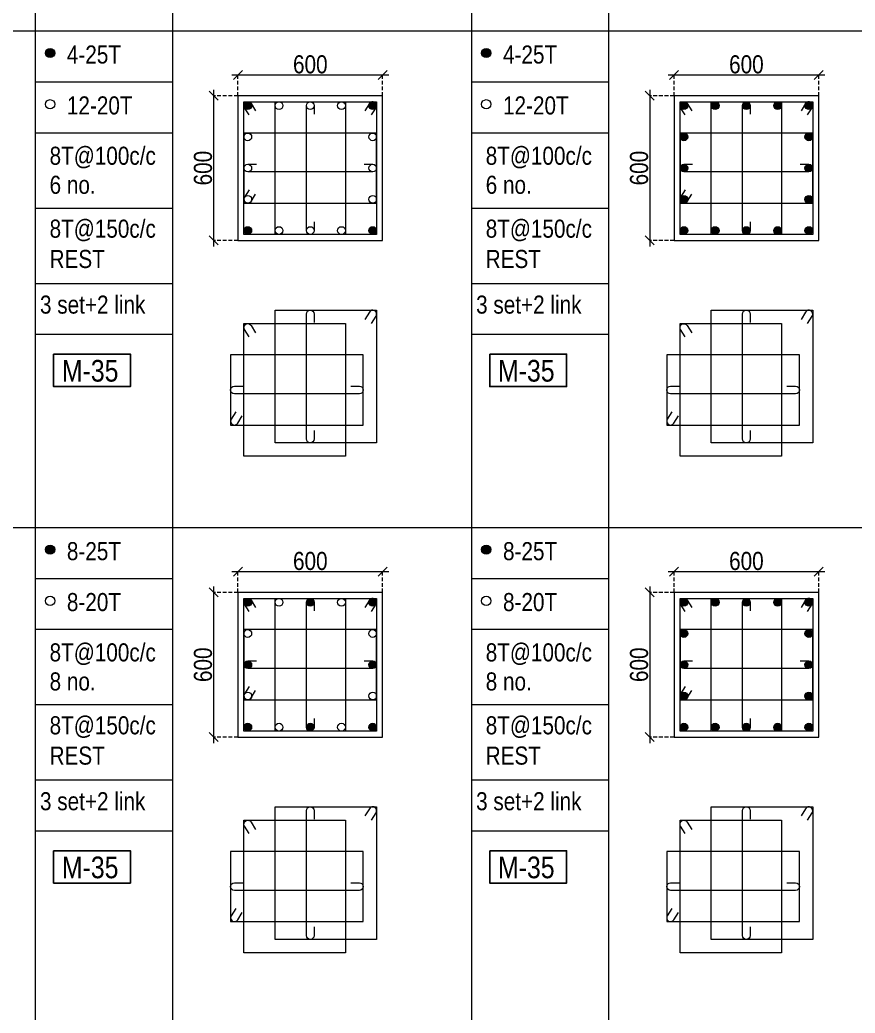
# Model space of a CAD drawing. Header units: millimetres. Extents: x 1112055 to 3390982, y -148532 to 766891.
# Drawn here: x 2182694 to 2196548, y 45613 to 62093 of the extents above; entities that cross this region are included whole.
import ezdxf
from ezdxf.enums import TextEntityAlignment as Align

# ---------------------------------------------------------------- set-up
doc = ezdxf.new("R2010")
doc.units = ezdxf.units.MM
doc.header["$PDMODE"] = 35
doc.header["$PDSIZE"] = -25
doc.linetypes.add('DASHED2', pattern=[0.375, 0.25, -0.125])
doc.linetypes.add('Hidden', pattern=[9.525, 6.35, -3.175])
for name, color, linetype, lineweight in [('B COL. SIZE DIM', 220, 'Continuous', 25), ('B COLSCH', 204, 'Continuous', 20), ('B COLUMN', 1, 'Hidden', 9), ('B STEEL', 34, 'Continuous', 15)]:
    doc.layers.add(name, color=color, linetype=linetype, lineweight=lineweight)
doc.layers.add('B TEXT', color=7, linetype='Continuous')
doc.styles.add('dim inside', font='romans.shx', dxfattribs={"width": 0.8, "height": 125})
doc.styles.add('SWINC', font='swissc.ttf')
doc.dimstyles.new('dim inside', dxfattribs={"dimtxt": 125, "dimasz": 100, "dimexe": 0, "dimexo": 0, "dimgap": 10, "dimtad": 0, "dimdec": 0, "dimzin": 0, "dimdsep": 46, "dimtxsty": 'dim inside', "dimblk": 'SMALL', "dimcen": 0.09, "dimadec": 0, "dimazin": 0, "dimtfac": 1, "dimtdec": 0, "dimtofl": 0, "dimtmove": 0, "dimatfit": 3, "dimfxl": 1, "dimtolj": 1, "dimtzin": 0, "dimarcsym": 2})

# ---------------------------------------------------------------- blocks, each defined once
blk = doc.blocks.new('_Oblique')
at = {"color": 0, "linetype": 'ByBlock', "lineweight": -2}
blk.add_line((-0.5, -0.5), (0.5, 0.5), dxfattribs=at)
blk = doc.blocks.new('*D3641')
at = {"layer": 'B COL. SIZE DIM', "color": 250, "lineweight": 9, "ltscale": 250, "transparency": 16777216}
blk.add_line((2186211, 52938), (2188811, 52938), dxfattribs=at)
at = {"layer": 'B COL. SIZE DIM', "color": 250, "linetype": 'DASHED2', "lineweight": 9, "ltscale": 250, "transparency": 16777216}
for p, q in [((2186311, 52593), (2186311, 52938)), ((2188711, 52593), (2188711, 52938))]:
    blk.add_line(p, q, dxfattribs=at)
at = {"layer": 'Defpoints', "color": 0, "transparency": 16777216}
for p in [(2188711, 52938), (2186311, 52593), (2188711, 52593)]:
    blk.add_point(p, dxfattribs=at)
at = {"layer": 'B COL. SIZE DIM', "color": 250, "lineweight": 9, "transparency": 16777216, "xscale": 150, "yscale": 150, "zscale": 150, "rotation": 180}
blk.add_blockref('_Oblique', (2186311, 52938), dxfattribs=at)
at = {"layer": 'B COL. SIZE DIM', "color": 250, "lineweight": 9, "transparency": 16777216, "xscale": 150, "yscale": 150, "zscale": 150}
blk.add_blockref('_Oblique', (2188711, 52938), dxfattribs=at)
at = {"layer": 'B COL. SIZE DIM', "color": 6, "transparency": 16777216, "insert": (2187511, 53113), "char_height": 300, "attachment_point": 5, "style": 'SWINC'}
blk.add_mtext('\\A1;600', dxfattribs=at)
blk = doc.blocks.new('*D3642')
at = {"layer": 'B COL. SIZE DIM', "color": 250, "lineweight": 9, "ltscale": 250, "transparency": 16777216}
blk.add_line((2185907, 52693), (2185907, 50093), dxfattribs=at)
at = {"layer": 'B COL. SIZE DIM', "color": 250, "linetype": 'DASHED2', "lineweight": 9, "ltscale": 250, "transparency": 16777216}
for p, q in [((2186311, 52593), (2185907, 52593)), ((2186311, 50193), (2185907, 50193))]:
    blk.add_line(p, q, dxfattribs=at)
at = {"layer": 'Defpoints', "color": 0, "transparency": 16777216}
for p in [(2186311, 52593), (2185907, 50193), (2186311, 50193)]:
    blk.add_point(p, dxfattribs=at)
at = {"layer": 'B COL. SIZE DIM', "color": 250, "lineweight": 9, "transparency": 16777216, "xscale": 150, "yscale": 150, "zscale": 150}
for p, rotation in [((2185907, 52593), 90), ((2185907, 50193), 270)]:
    blk.add_blockref('_Oblique', p, dxfattribs=dict(at, rotation=rotation))
at = {"layer": 'B COL. SIZE DIM', "color": 6, "transparency": 16777216, "insert": (2185732, 51393), "char_height": 300, "attachment_point": 5, "rotation": 90, "style": 'SWINC'}
blk.add_mtext('\\A1;600', dxfattribs=at)
blk = doc.blocks.new('*D3643')
at = {"layer": 'B COL. SIZE DIM', "color": 250, "lineweight": 9, "ltscale": 250, "transparency": 16777216}
blk.add_line((2186211, 61178), (2188811, 61178), dxfattribs=at)
at = {"layer": 'B COL. SIZE DIM', "color": 250, "linetype": 'DASHED2', "lineweight": 9, "ltscale": 250, "transparency": 16777216}
for p, q in [((2186311, 60833), (2186311, 61178)), ((2188711, 60833), (2188711, 61178))]:
    blk.add_line(p, q, dxfattribs=at)
at = {"layer": 'Defpoints', "color": 0, "transparency": 16777216}
for p in [(2188711, 61178), (2186311, 60833), (2188711, 60833)]:
    blk.add_point(p, dxfattribs=at)
at = {"layer": 'B COL. SIZE DIM', "color": 250, "lineweight": 9, "transparency": 16777216, "xscale": 150, "yscale": 150, "zscale": 150, "rotation": 180}
blk.add_blockref('_Oblique', (2186311, 61178), dxfattribs=at)
at = {"layer": 'B COL. SIZE DIM', "color": 250, "lineweight": 9, "transparency": 16777216, "xscale": 150, "yscale": 150, "zscale": 150}
blk.add_blockref('_Oblique', (2188711, 61178), dxfattribs=at)
at = {"layer": 'B COL. SIZE DIM', "color": 6, "transparency": 16777216, "insert": (2187511, 61353), "char_height": 300, "attachment_point": 5, "style": 'SWINC'}
blk.add_mtext('\\A1;600', dxfattribs=at)
blk = doc.blocks.new('*D3644')
at = {"layer": 'B COL. SIZE DIM', "color": 250, "lineweight": 9, "ltscale": 250, "transparency": 16777216}
blk.add_line((2185907, 60933), (2185907, 58333), dxfattribs=at)
at = {"layer": 'B COL. SIZE DIM', "color": 250, "linetype": 'DASHED2', "lineweight": 9, "ltscale": 250, "transparency": 16777216}
for p, q in [((2186311, 60833), (2185907, 60833)), ((2186311, 58433), (2185907, 58433))]:
    blk.add_line(p, q, dxfattribs=at)
at = {"layer": 'Defpoints', "color": 0, "transparency": 16777216}
for p in [(2186311, 60833), (2185907, 58433), (2186311, 58433)]:
    blk.add_point(p, dxfattribs=at)
at = {"layer": 'B COL. SIZE DIM', "color": 250, "lineweight": 9, "transparency": 16777216, "xscale": 150, "yscale": 150, "zscale": 150}
for p, rotation in [((2185907, 60833), 90), ((2185907, 58433), 270)]:
    blk.add_blockref('_Oblique', p, dxfattribs=dict(at, rotation=rotation))
at = {"layer": 'B COL. SIZE DIM', "color": 6, "transparency": 16777216, "insert": (2185732, 59633), "char_height": 300, "attachment_point": 5, "rotation": 90, "style": 'SWINC'}
blk.add_mtext('\\A1;600', dxfattribs=at)
blk = doc.blocks.new('*D3653')
at = {"layer": 'B COL. SIZE DIM', "color": 250, "lineweight": 9, "ltscale": 250, "transparency": 16777216}
blk.add_line((2193444, 52938), (2196044, 52938), dxfattribs=at)
at = {"layer": 'B COL. SIZE DIM', "color": 250, "linetype": 'DASHED2', "lineweight": 9, "ltscale": 250, "transparency": 16777216}
for p, q in [((2193544, 52593), (2193544, 52938)), ((2195944, 52593), (2195944, 52938))]:
    blk.add_line(p, q, dxfattribs=at)
at = {"layer": 'Defpoints', "color": 0, "transparency": 16777216}
for p in [(2195944, 52938), (2193544, 52593), (2195944, 52593)]:
    blk.add_point(p, dxfattribs=at)
at = {"layer": 'B COL. SIZE DIM', "color": 250, "lineweight": 9, "transparency": 16777216, "xscale": 150, "yscale": 150, "zscale": 150, "rotation": 180}
blk.add_blockref('_Oblique', (2193544, 52938), dxfattribs=at)
at = {"layer": 'B COL. SIZE DIM', "color": 250, "lineweight": 9, "transparency": 16777216, "xscale": 150, "yscale": 150, "zscale": 150}
blk.add_blockref('_Oblique', (2195944, 52938), dxfattribs=at)
at = {"layer": 'B COL. SIZE DIM', "color": 6, "transparency": 16777216, "insert": (2194744, 53113), "char_height": 300, "attachment_point": 5, "style": 'SWINC'}
blk.add_mtext('\\A1;600', dxfattribs=at)
blk = doc.blocks.new('*D3654')
at = {"layer": 'B COL. SIZE DIM', "color": 250, "lineweight": 9, "ltscale": 250, "transparency": 16777216}
blk.add_line((2193140, 52693), (2193140, 50093), dxfattribs=at)
at = {"layer": 'B COL. SIZE DIM', "color": 250, "linetype": 'DASHED2', "lineweight": 9, "ltscale": 250, "transparency": 16777216}
for p, q in [((2193544, 52593), (2193140, 52593)), ((2193544, 50193), (2193140, 50193))]:
    blk.add_line(p, q, dxfattribs=at)
at = {"layer": 'Defpoints', "color": 0, "transparency": 16777216}
for p in [(2193544, 52593), (2193140, 50193), (2193544, 50193)]:
    blk.add_point(p, dxfattribs=at)
at = {"layer": 'B COL. SIZE DIM', "color": 250, "lineweight": 9, "transparency": 16777216, "xscale": 150, "yscale": 150, "zscale": 150}
for p, rotation in [((2193140, 52593), 90), ((2193140, 50193), 270)]:
    blk.add_blockref('_Oblique', p, dxfattribs=dict(at, rotation=rotation))
at = {"layer": 'B COL. SIZE DIM', "color": 6, "transparency": 16777216, "insert": (2192965, 51393), "char_height": 300, "attachment_point": 5, "rotation": 90, "style": 'SWINC'}
blk.add_mtext('\\A1;600', dxfattribs=at)
blk = doc.blocks.new('*D3655')
at = {"layer": 'B COL. SIZE DIM', "color": 250, "lineweight": 9, "ltscale": 250, "transparency": 16777216}
blk.add_line((2193444, 61178), (2196044, 61178), dxfattribs=at)
at = {"layer": 'B COL. SIZE DIM', "color": 250, "linetype": 'DASHED2', "lineweight": 9, "ltscale": 250, "transparency": 16777216}
for p, q in [((2193544, 60833), (2193544, 61178)), ((2195944, 60833), (2195944, 61178))]:
    blk.add_line(p, q, dxfattribs=at)
at = {"layer": 'Defpoints', "color": 0, "transparency": 16777216}
for p in [(2195944, 61178), (2193544, 60833), (2195944, 60833)]:
    blk.add_point(p, dxfattribs=at)
at = {"layer": 'B COL. SIZE DIM', "color": 250, "lineweight": 9, "transparency": 16777216, "xscale": 150, "yscale": 150, "zscale": 150, "rotation": 180}
blk.add_blockref('_Oblique', (2193544, 61178), dxfattribs=at)
at = {"layer": 'B COL. SIZE DIM', "color": 250, "lineweight": 9, "transparency": 16777216, "xscale": 150, "yscale": 150, "zscale": 150}
blk.add_blockref('_Oblique', (2195944, 61178), dxfattribs=at)
at = {"layer": 'B COL. SIZE DIM', "color": 6, "transparency": 16777216, "insert": (2194744, 61353), "char_height": 300, "attachment_point": 5, "style": 'SWINC'}
blk.add_mtext('\\A1;600', dxfattribs=at)
blk = doc.blocks.new('*D3656')
at = {"layer": 'B COL. SIZE DIM', "color": 250, "lineweight": 9, "ltscale": 250, "transparency": 16777216}
blk.add_line((2193140, 60933), (2193140, 58333), dxfattribs=at)
at = {"layer": 'B COL. SIZE DIM', "color": 250, "linetype": 'DASHED2', "lineweight": 9, "ltscale": 250, "transparency": 16777216}
for p, q in [((2193544, 60833), (2193140, 60833)), ((2193544, 58433), (2193140, 58433))]:
    blk.add_line(p, q, dxfattribs=at)
at = {"layer": 'Defpoints', "color": 0, "transparency": 16777216}
for p in [(2193544, 60833), (2193140, 58433), (2193544, 58433)]:
    blk.add_point(p, dxfattribs=at)
at = {"layer": 'B COL. SIZE DIM', "color": 250, "lineweight": 9, "transparency": 16777216, "xscale": 150, "yscale": 150, "zscale": 150}
for p, rotation in [((2193140, 60833), 90), ((2193140, 58433), 270)]:
    blk.add_blockref('_Oblique', p, dxfattribs=dict(at, rotation=rotation))
at = {"layer": 'B COL. SIZE DIM', "color": 6, "transparency": 16777216, "insert": (2192965, 59633), "char_height": 300, "attachment_point": 5, "rotation": 90, "style": 'SWINC'}
blk.add_mtext('\\A1;600', dxfattribs=at)

msp = doc.modelspace()

# ---------------------------------------------------------------- hatches: boundary and pattern name
at = {"layer": 'B STEEL', "lineweight": 9, "ltscale": 0.5}
h = msp.add_hatch(color=34, dxfattribs=at)
edge = h.paths.add_edge_path()
edge.add_arc((2183195.3, 61542.4), 76.8, 0, 360)
h = msp.add_hatch(color=34, dxfattribs=at)
edge = h.paths.add_edge_path()
edge.add_arc((2190428.9, 61542.4), 76.8, 0, 360)
h = msp.add_hatch(color=34, dxfattribs=at)
edge = h.paths.add_edge_path()
edge.add_arc((2186474.5, 60669.2), 64, 0, 360)
h = msp.add_hatch(color=34, dxfattribs=at)
edge = h.paths.add_edge_path()
edge.add_arc((2188546.5, 60669.2), 64, 180, 540, ccw=False)
h = msp.add_hatch(color=34, dxfattribs=at)
edge = h.paths.add_edge_path()
edge.add_arc((2193708.1, 60669.2), 64, 0, 360)
h = msp.add_hatch(color=34, dxfattribs=at)
edge = h.paths.add_edge_path()
edge.add_arc((2194226.1, 60669.2), 64, 180, 540, ccw=False)
h = msp.add_hatch(color=34, dxfattribs=at)
edge = h.paths.add_edge_path()
edge.add_arc((2194744.1, 60669.2), 64, 180, 540, ccw=False)
h = msp.add_hatch(color=34, dxfattribs=at)
edge = h.paths.add_edge_path()
edge.add_arc((2195262, 60669.2), 64, 180, 540, ccw=False)
h = msp.add_hatch(color=34, dxfattribs=at)
edge = h.paths.add_edge_path()
edge.add_arc((2195780, 60669.2), 64, 180, 540, ccw=False)
h = msp.add_hatch(color=34, dxfattribs=at)
edge = h.paths.add_edge_path()
edge.add_arc((2193708.1, 60151.3), 64, 180, 540, ccw=False)
h = msp.add_hatch(color=34, dxfattribs=at)
edge = h.paths.add_edge_path()
edge.add_arc((2195780, 60151.3), 64, 180, 540, ccw=False)
h = msp.add_hatch(color=34, dxfattribs=at)
edge = h.paths.add_edge_path()
edge.add_arc((2193708.1, 59633.3), 64, 180, 540, ccw=False)
h = msp.add_hatch(color=34, dxfattribs=at)
edge = h.paths.add_edge_path()
edge.add_arc((2195780, 59633.3), 64, 180, 540, ccw=False)
h = msp.add_hatch(color=34, dxfattribs=at)
edge = h.paths.add_edge_path()
edge.add_arc((2193708.1, 59115.3), 64, 180, 540, ccw=False)
h = msp.add_hatch(color=34, dxfattribs=at)
edge = h.paths.add_edge_path()
edge.add_arc((2195780, 59115.3), 64, 180, 540, ccw=False)
h = msp.add_hatch(color=34, dxfattribs=at)
edge = h.paths.add_edge_path()
edge.add_arc((2186474.5, 58597.3), 64, 0, 360, ccw=False)
h = msp.add_hatch(color=34, dxfattribs=at)
edge = h.paths.add_edge_path()
edge.add_arc((2188546.5, 58597.3), 64, -180, 180)
h = msp.add_hatch(color=34, dxfattribs=at)
edge = h.paths.add_edge_path()
edge.add_arc((2193708.1, 58597.3), 64, 0, 360, ccw=False)
h = msp.add_hatch(color=34, dxfattribs=at)
edge = h.paths.add_edge_path()
edge.add_arc((2194226.1, 58597.3), 64, 180, 540, ccw=False)
h = msp.add_hatch(color=34, dxfattribs=at)
edge = h.paths.add_edge_path()
edge.add_arc((2194744.1, 58597.3), 64, 180, 540, ccw=False)
h = msp.add_hatch(color=34, dxfattribs=at)
edge = h.paths.add_edge_path()
edge.add_arc((2195262, 58597.3), 64, 180, 540, ccw=False)
h = msp.add_hatch(color=34, dxfattribs=at)
edge = h.paths.add_edge_path()
edge.add_arc((2195780, 58597.3), 64, -180, 180)
h = msp.add_hatch(color=34, dxfattribs=at)
edge = h.paths.add_edge_path()
edge.add_arc((2183195.3, 53302.6), 76.8, 0, 360)
h = msp.add_hatch(color=34, dxfattribs=at)
edge = h.paths.add_edge_path()
edge.add_arc((2190428.9, 53302.6), 76.8, 0, 360)
h = msp.add_hatch(color=34, dxfattribs=at)
edge = h.paths.add_edge_path()
edge.add_arc((2186474.5, 52429.4), 64, 0, 360)
h = msp.add_hatch(color=34, dxfattribs=at)
edge = h.paths.add_edge_path()
edge.add_arc((2187510.5, 52429.4), 64, 180, 540, ccw=False)
h = msp.add_hatch(color=34, dxfattribs=at)
edge = h.paths.add_edge_path()
edge.add_arc((2188546.5, 52429.4), 64, 180, 540, ccw=False)
h = msp.add_hatch(color=34, dxfattribs=at)
edge = h.paths.add_edge_path()
edge.add_arc((2193708.1, 52429.4), 64, 0, 360)
h = msp.add_hatch(color=34, dxfattribs=at)
edge = h.paths.add_edge_path()
edge.add_arc((2194226.1, 52429.4), 64, 180, 540, ccw=False)
h = msp.add_hatch(color=34, dxfattribs=at)
edge = h.paths.add_edge_path()
edge.add_arc((2194744.1, 52429.4), 64, 180, 540, ccw=False)
h = msp.add_hatch(color=34, dxfattribs=at)
edge = h.paths.add_edge_path()
edge.add_arc((2195262, 52429.4), 64, 180, 540, ccw=False)
h = msp.add_hatch(color=34, dxfattribs=at)
edge = h.paths.add_edge_path()
edge.add_arc((2195780, 52429.4), 64, 180, 540, ccw=False)
h = msp.add_hatch(color=34, dxfattribs=at)
edge = h.paths.add_edge_path()
edge.add_arc((2193708.1, 51911.4), 64, 180, 540, ccw=False)
h = msp.add_hatch(color=34, dxfattribs=at)
edge = h.paths.add_edge_path()
edge.add_arc((2195780, 51911.4), 64, 180, 540, ccw=False)
h = msp.add_hatch(color=34, dxfattribs=at)
edge = h.paths.add_edge_path()
edge.add_arc((2186474.5, 51393.4), 64, 180, 540, ccw=False)
h = msp.add_hatch(color=34, dxfattribs=at)
edge = h.paths.add_edge_path()
edge.add_arc((2188546.5, 51393.4), 64, 180, 540, ccw=False)
h = msp.add_hatch(color=34, dxfattribs=at)
edge = h.paths.add_edge_path()
edge.add_arc((2193708.1, 51393.4), 64, 180, 540, ccw=False)
h = msp.add_hatch(color=34, dxfattribs=at)
edge = h.paths.add_edge_path()
edge.add_arc((2195780, 51393.4), 64, 180, 540, ccw=False)
h = msp.add_hatch(color=34, dxfattribs=at)
edge = h.paths.add_edge_path()
edge.add_arc((2193708.1, 50875.4), 64, 180, 540, ccw=False)
h = msp.add_hatch(color=34, dxfattribs=at)
edge = h.paths.add_edge_path()
edge.add_arc((2195780, 50875.4), 64, 180, 540, ccw=False)
h = msp.add_hatch(color=34, dxfattribs=at)
edge = h.paths.add_edge_path()
edge.add_arc((2186474.5, 50357.4), 64, 0, 360, ccw=False)
h = msp.add_hatch(color=34, dxfattribs=at)
edge = h.paths.add_edge_path()
edge.add_arc((2187510.5, 50357.4), 64, 180, 540, ccw=False)
h = msp.add_hatch(color=34, dxfattribs=at)
edge = h.paths.add_edge_path()
edge.add_arc((2188546.5, 50357.4), 64, -180, 180)
h = msp.add_hatch(color=34, dxfattribs=at)
edge = h.paths.add_edge_path()
edge.add_arc((2193708.1, 50357.4), 64, 0, 360, ccw=False)
h = msp.add_hatch(color=34, dxfattribs=at)
edge = h.paths.add_edge_path()
edge.add_arc((2194226.1, 50357.4), 64, 180, 540, ccw=False)
h = msp.add_hatch(color=34, dxfattribs=at)
edge = h.paths.add_edge_path()
edge.add_arc((2194744.1, 50357.4), 64, 180, 540, ccw=False)
h = msp.add_hatch(color=34, dxfattribs=at)
edge = h.paths.add_edge_path()
edge.add_arc((2195262, 50357.4), 64, 180, 540, ccw=False)
h = msp.add_hatch(color=34, dxfattribs=at)
edge = h.paths.add_edge_path()
edge.add_arc((2195780, 50357.4), 64, -180, 180)

# ---------------------------------------------------------------- linework, layer by layer
at = {"layer": 'B COLSCH', "color": 250, "lineweight": 0}
for p, q in [((2182949.1, 86630.3), (2182949.1, 28951.4)), ((2185223.4, 86630.3), (2185223.4, 21698.7)), ((2190182.6, 86630.3), (2190182.6, 28951.4)), ((2192457, 86630.3), (2192457, 21698.7)), ((2079293.2, 61910.7), (2221391.2, 61910.7)), ((2182949.1, 61065.7), (2185223.4, 61065.7)), ((2190182.6, 61065.7), (2192457, 61065.7)), ((2182949.1, 60220.7), (2185223.4, 60220.7)), ((2190182.6, 60220.7), (2192457, 60220.7)), ((2182949.1, 58971), (2185223.4, 58971)), ((2190182.6, 58971), (2192457, 58971)), ((2182949.1, 57721.2), (2185223.4, 57721.2)), ((2190182.6, 57721.2), (2192457, 57721.2)), ((2182949.1, 56876.2), (2185223.4, 56876.2)), ((2190182.6, 56876.2), (2192457, 56876.2)), ((2079293.2, 53670.9), (2221391.2, 53670.9)), ((2182949.1, 52825.9), (2185223.4, 52825.9)), ((2190182.6, 52825.9), (2192457, 52825.9)), ((2182949.1, 51980.9), (2185223.4, 51980.9)), ((2190182.6, 51980.9), (2192457, 51980.9)), ((2182949.1, 50731.1), (2185223.4, 50731.1)), ((2190182.6, 50731.1), (2192457, 50731.1)), ((2182949.1, 49481.4), (2185223.4, 49481.4)), ((2190182.6, 49481.4), (2192457, 49481.4)), ((2182949.1, 48636.4), (2185223.4, 48636.4)), ((2190182.6, 48636.4), (2192457, 48636.4))]:
    msp.add_line(p, q, dxfattribs=at)
at = {"layer": 'B COLUMN', "color": 1, "linetype": 'ByBlock', "lineweight": 20}
for points in [[(2186310.5, 58433.3), (2188710.5, 58433.3), (2188710.5, 60833.3), (2186310.5, 60833.3)], [(2193544.1, 58433.3), (2195944.1, 58433.3), (2195944.1, 60833.3), (2193544.1, 60833.3)], [(2186310.5, 50193.4), (2188710.5, 50193.4), (2188710.5, 52593.4), (2186310.5, 52593.4)], [(2193544.1, 50193.4), (2195944.1, 50193.4), (2195944.1, 52593.4), (2193544.1, 52593.4)]]:
    msp.add_lwpolyline(points, close=True, dxfattribs=at)
at = {"layer": 'B STEEL', "color": 34, "lineweight": 9, "ltscale": 0.5}
for points in [[(2186494.8, 60514.2), (2186420, 60635.7, -1), (2186529.1, 60702.8), (2186603.8, 60581.3)], [(2187574.5, 58739.9), (2187574.5, 58597.3, -1), (2187446.5, 58597.3), (2187446.5, 60669.2, -1), (2187574.5, 60669.2), (2187574.5, 60526.6)], [(2188526.2, 60514.2), (2188601, 60635.7, 1), (2188492, 60702.8), (2188417.2, 60581.3)], [(2193728.3, 60514.2), (2193653.6, 60635.7, -1), (2193762.6, 60702.8), (2193837.4, 60581.3)], [(2194808.1, 58739.9), (2194808.1, 58597.3, -1), (2194680, 58597.3), (2194680, 60669.2, -1), (2194808.1, 60669.2), (2194808.1, 60526.6)], [(2195759.8, 60514.2), (2195834.6, 60635.7, 1), (2195725.5, 60702.8), (2195650.8, 60581.3)], [(2188403.8, 59697.3), (2188546.5, 59697.3, -1), (2188546.5, 59569.2), (2186474.5, 59569.2, -1), (2186474.5, 59697.3), (2186617.2, 59697.3)], [(2195637.4, 59697.3), (2195780, 59697.3, -1), (2195780, 59569.2), (2193708.1, 59569.2, -1), (2193708.1, 59697.3), (2193850.7, 59697.3)], [(2186494.8, 59270.3), (2186420, 59148.8, 1), (2186529.1, 59081.7), (2186603.8, 59203.2)], [(2193728.3, 59270.3), (2193653.6, 59148.8, 1), (2193762.6, 59081.7), (2193837.4, 59203.2)], [(2187574.5, 55282.2), (2187574.5, 55139.5, -1), (2187446.5, 55139.5), (2187446.5, 57211.5, -1), (2187574.5, 57211.5), (2187574.5, 57068.8)], [(2188526.2, 57056.4), (2188601, 57177.9, 1), (2188492, 57245), (2188417.2, 57123.5)], [(2194808.1, 55282.2), (2194808.1, 55139.5, -1), (2194680, 55139.5), (2194680, 57211.5, -1), (2194808.1, 57211.5), (2194808.1, 57068.8)], [(2195759.8, 57056.4), (2195834.6, 57177.9, 1), (2195725.5, 57245), (2195650.8, 57123.5)], [(2186494.8, 56833.4), (2186420, 56954.8, -1), (2186529.1, 57022), (2186603.8, 56900.5)], [(2193728.3, 56833.4), (2193653.6, 56954.8, -1), (2193762.6, 57022), (2193837.4, 56900.5)], [(2188182.6, 56016.4), (2188325.2, 56016.4, -1), (2188325.2, 55888.4), (2186253.3, 55888.4, -1), (2186253.3, 56016.4), (2186395.9, 56016.4)], [(2195416.1, 56016.4), (2195558.8, 56016.4, -1), (2195558.8, 55888.4), (2193486.8, 55888.4, -1), (2193486.8, 56016.4), (2193629.4, 56016.4)], [(2186273.5, 55589.5), (2186198.7, 55468, 1), (2186307.8, 55400.9), (2186382.5, 55522.4)], [(2193507, 55589.5), (2193432.3, 55468, 1), (2193541.3, 55400.9), (2193616.1, 55522.4)], [(2186494.8, 52274.4), (2186420, 52395.8, -1), (2186529.1, 52463), (2186603.8, 52341.5)], [(2187574.5, 50500.1), (2187574.5, 50357.4, -1), (2187446.5, 50357.4), (2187446.5, 52429.4, -1), (2187574.5, 52429.4), (2187574.5, 52286.8)], [(2188526.2, 52274.4), (2188601, 52395.8, 1), (2188492, 52463), (2188417.2, 52341.5)], [(2193728.3, 52274.4), (2193653.6, 52395.8, -1), (2193762.6, 52463), (2193837.4, 52341.5)], [(2194808.1, 50500.1), (2194808.1, 50357.4, -1), (2194680, 50357.4), (2194680, 52429.4, -1), (2194808.1, 52429.4), (2194808.1, 52286.8)], [(2195759.8, 52274.4), (2195834.6, 52395.8, 1), (2195725.5, 52463), (2195650.8, 52341.5)], [(2188403.8, 51457.4), (2188546.5, 51457.4, -1), (2188546.5, 51329.4), (2186474.5, 51329.4, -1), (2186474.5, 51457.4), (2186617.2, 51457.4)], [(2195637.4, 51457.4), (2195780, 51457.4, -1), (2195780, 51329.4), (2193708.1, 51329.4, -1), (2193708.1, 51457.4), (2193850.7, 51457.4)], [(2186494.8, 51030.5), (2186420, 50909, 1), (2186529.1, 50841.9), (2186603.8, 50963.4)], [(2193728.3, 51030.5), (2193653.6, 50909, 1), (2193762.6, 50841.9), (2193837.4, 50963.4)], [(2187574.5, 47042.3), (2187574.5, 46899.7, -1), (2187446.5, 46899.7), (2187446.5, 48971.6, -1), (2187574.5, 48971.6), (2187574.5, 48829)], [(2188526.2, 48816.6), (2188601, 48938.1, 1), (2188492, 49005.2), (2188417.2, 48883.7)], [(2194808.1, 47042.3), (2194808.1, 46899.7, -1), (2194680, 46899.7), (2194680, 48971.6, -1), (2194808.1, 48971.6), (2194808.1, 48829)], [(2195759.8, 48816.6), (2195834.6, 48938.1, 1), (2195725.5, 49005.2), (2195650.8, 48883.7)], [(2186494.8, 48593.5), (2186420, 48715, -1), (2186529.1, 48782.1), (2186603.8, 48660.6)], [(2193728.3, 48593.5), (2193653.6, 48715, -1), (2193762.6, 48782.1), (2193837.4, 48660.6)], [(2188182.6, 47776.6), (2188325.2, 47776.6, -1), (2188325.2, 47648.6), (2186253.3, 47648.6, -1), (2186253.3, 47776.6), (2186395.9, 47776.6)], [(2195416.1, 47776.6), (2195558.8, 47776.6, -1), (2195558.8, 47648.6), (2193486.8, 47648.6, -1), (2193486.8, 47776.6), (2193629.4, 47776.6)], [(2186273.5, 47349.6), (2186198.7, 47228.1, 1), (2186307.8, 47161), (2186382.5, 47282.5)], [(2193507, 47349.6), (2193432.3, 47228.1, 1), (2193541.3, 47161), (2193616.1, 47282.5)]]:
    msp.add_lwpolyline(points, format="xyb", dxfattribs=at)
for points in [[(2188092.5, 60733.3), (2188092.5, 58533.3), (2186410.5, 58533.3), (2186410.5, 60733.3)], [(2188610.5, 60733.3), (2188610.5, 58533.3), (2186928.5, 58533.3), (2186928.5, 60733.3)], [(2195326.1, 60733.3), (2195326.1, 58533.3), (2193644.1, 58533.3), (2193644.1, 60733.3)], [(2195844.1, 60733.3), (2195844.1, 58533.3), (2194162, 58533.3), (2194162, 60733.3)], [(2186410.5, 59051.3), (2188610.5, 59051.3), (2188610.5, 60215.3), (2186410.5, 60215.3)], [(2193644.1, 59051.3), (2195844.1, 59051.3), (2195844.1, 60215.3), (2193644.1, 60215.3)], [(2188610.5, 57275.5), (2188610.5, 55075.5), (2186928.5, 55075.5), (2186928.5, 57275.5)], [(2195844.1, 57275.5), (2195844.1, 55075.5), (2194162, 55075.5), (2194162, 57275.5)], [(2188092.5, 57052.4), (2188092.5, 54852.4), (2186410.5, 54852.4), (2186410.5, 57052.4)], [(2195326.1, 57052.4), (2195326.1, 54852.4), (2193644.1, 54852.4), (2193644.1, 57052.4)], [(2186189.2, 55370.4), (2188389.2, 55370.4), (2188389.2, 56534.4), (2186189.2, 56534.4)], [(2193422.8, 55370.4), (2195622.8, 55370.4), (2195622.8, 56534.4), (2193422.8, 56534.4)], [(2188092.5, 52493.4), (2188092.5, 50293.4), (2186410.5, 50293.4), (2186410.5, 52493.4)], [(2188610.5, 52493.4), (2188610.5, 50293.4), (2186928.5, 50293.4), (2186928.5, 52493.4)], [(2195326.1, 52493.4), (2195326.1, 50293.4), (2193644.1, 50293.4), (2193644.1, 52493.4)], [(2195844.1, 52493.4), (2195844.1, 50293.4), (2194162, 50293.4), (2194162, 52493.4)], [(2186410.5, 50811.4), (2188610.5, 50811.4), (2188610.5, 51975.4), (2186410.5, 51975.4)], [(2193644.1, 50811.4), (2195844.1, 50811.4), (2195844.1, 51975.4), (2193644.1, 51975.4)], [(2188610.5, 49035.6), (2188610.5, 46835.6), (2186928.5, 46835.6), (2186928.5, 49035.6)], [(2195844.1, 49035.6), (2195844.1, 46835.6), (2194162, 46835.6), (2194162, 49035.6)], [(2188092.5, 48812.6), (2188092.5, 46612.6), (2186410.5, 46612.6), (2186410.5, 48812.6)], [(2195326.1, 48812.6), (2195326.1, 46612.6), (2193644.1, 46612.6), (2193644.1, 48812.6)], [(2186189.2, 47130.6), (2188389.2, 47130.6), (2188389.2, 48294.6), (2186189.2, 48294.6)], [(2193422.8, 47130.6), (2195622.8, 47130.6), (2195622.8, 48294.6), (2193422.8, 48294.6)]]:
    msp.add_lwpolyline(points, close=True, dxfattribs=at)
for centre, radius in [((2183195.3, 61542.4), 76.8), ((2190428.9, 61542.4), 76.8), ((2183195.3, 60692.2), 76.8), ((2186474.5, 60669.2), 64), ((2186992.5, 60669.2), 64), ((2187510.5, 60669.2), 64), ((2188028.5, 60669.2), 64), ((2188546.5, 60669.2), 64), ((2190428.9, 60692.2), 76.8), ((2193708.1, 60669.2), 64), ((2194226.1, 60669.2), 64), ((2194744.1, 60669.2), 64), ((2195262, 60669.2), 64), ((2195780, 60669.2), 64), ((2186474.5, 60151.3), 64), ((2188546.5, 60151.3), 64), ((2193708.1, 60151.3), 64), ((2195780, 60151.3), 64), ((2186474.5, 59633.3), 64), ((2188546.5, 59633.3), 64), ((2193708.1, 59633.3), 64), ((2195780, 59633.3), 64), ((2186474.5, 59115.3), 64), ((2188546.5, 59115.3), 64), ((2193708.1, 59115.3), 64), ((2195780, 59115.3), 64), ((2186474.5, 58597.3), 64), ((2186992.5, 58597.3), 64), ((2187510.5, 58597.3), 64), ((2188028.5, 58597.3), 64), ((2188546.5, 58597.3), 64), ((2193708.1, 58597.3), 64), ((2194226.1, 58597.3), 64), ((2194744.1, 58597.3), 64), ((2195262, 58597.3), 64), ((2195780, 58597.3), 64), ((2183195.3, 53302.6), 76.8), ((2190428.9, 53302.6), 76.8), ((2183195.3, 52452.3), 76.8), ((2186474.5, 52429.4), 64), ((2186992.5, 52429.4), 64), ((2187510.5, 52429.4), 64), ((2188028.5, 52429.4), 64), ((2188546.5, 52429.4), 64), ((2190428.9, 52452.3), 76.8), ((2193708.1, 52429.4), 64), ((2194226.1, 52429.4), 64), ((2194744.1, 52429.4), 64), ((2195262, 52429.4), 64), ((2195780, 52429.4), 64), ((2186474.5, 51911.4), 64), ((2188546.5, 51911.4), 64), ((2193708.1, 51911.4), 64), ((2195780, 51911.4), 64), ((2186474.5, 51393.4), 64), ((2188546.5, 51393.4), 64), ((2193708.1, 51393.4), 64), ((2195780, 51393.4), 64), ((2186474.5, 50875.4), 64), ((2188546.5, 50875.4), 64), ((2193708.1, 50875.4), 64), ((2195780, 50875.4), 64), ((2186474.5, 50357.4), 64), ((2186992.5, 50357.4), 64), ((2187510.5, 50357.4), 64), ((2188028.5, 50357.4), 64), ((2188546.5, 50357.4), 64), ((2193708.1, 50357.4), 64), ((2194226.1, 50357.4), 64), ((2194744.1, 50357.4), 64), ((2195262, 50357.4), 64), ((2195780, 50357.4), 64)]:
    msp.add_circle(centre, radius, dxfattribs=at)
at = {"layer": 'B TEXT', "color": 1}
for points in [[(2183252.7, 56547.2), (2184527.3, 56547.2), (2184527.3, 56009.2), (2183252.7, 56009.2)], [(2190486.3, 56547.2), (2191760.9, 56547.2), (2191760.9, 56009.2), (2190486.3, 56009.2)], [(2183252.7, 48307.3), (2184527.3, 48307.3), (2184527.3, 47769.4), (2183252.7, 47769.4)], [(2190486.3, 48307.3), (2191760.9, 48307.3), (2191760.9, 47769.4), (2190486.3, 47769.4)]]:
    msp.add_lwpolyline(points, close=True, dxfattribs=at)

# ---------------------------------------------------------------- texts
at = {"layer": 'B TEXT', "style": 'SWINC'}
for s, p in [('4-25T', (2183473.8, 61367.9)), ('4-25T', (2190707.4, 61367.9)), ('12-20T', (2183473.8, 60522.9)), ('12-20T', (2190707.4, 60522.9)), ('8T@100c/c', (2183186.9, 59688)), ('8T@100c/c', (2190420.5, 59688)), ('6 no.', (2183186.9, 59206.3)), ('6 no.', (2190420.5, 59206.3)), ('8T@150c/c', (2183186.9, 58478.1)), ('8T@150c/c', (2190420.5, 58478.1)), ('REST', (2183186.9, 57975.8)), ('REST', (2190420.5, 57975.8)), ('3 set+2 link', (2183027.3, 57218.7)), ('3 set+2 link', (2190260.8, 57218.7)), ('8-25T', (2183473.8, 53128)), ('8-25T', (2190707.4, 53128)), ('8-20T', (2183473.8, 52283)), ('8-20T', (2190707.4, 52283)), ('8T@100c/c', (2183186.9, 51448.2)), ('8T@100c/c', (2190420.5, 51448.2)), ('8 no.', (2183186.9, 50966.4)), ('8 no.', (2190420.5, 50966.4)), ('8T@150c/c', (2183186.9, 50238.3)), ('8T@150c/c', (2190420.5, 50238.3)), ('REST', (2183186.9, 49735.9)), ('REST', (2190420.5, 49735.9)), ('3 set+2 link', (2183027.3, 48978.9)), ('3 set+2 link', (2190260.8, 48978.9))]:
    msp.add_text(s, height=300, dxfattribs=at).set_placement(p)
at = {"layer": 'B TEXT', "color": 1, "style": 'SWINC'}
for p in [(2183390.1, 55982.7), (2190623.6, 55982.7), (2183390.1, 47742.8), (2190623.6, 47742.8)]:
    msp.add_text('M-35', height=360, dxfattribs=at).set_placement(p, align=Align.BOTTOM_LEFT)

# ---------------------------------------------------------------- dimensions: what is measured, and where the dimension line sits
at = {"layer": 'B COL. SIZE DIM', "color": 250, "ltscale": 250}
for base, p1, p2, picture, middle in [((2188710.5, 61178.2), (2186310.5, 60833.3), (2188710.5, 60833.3), '*D3643', (2187510.5, 61353.2)), ((2195944.1, 61178.2), (2193544.1, 60833.3), (2195944.1, 60833.3), '*D3655', (2194744.1, 61353.2)), ((2188710.5, 52938.4), (2186310.5, 52593.4), (2188710.5, 52593.4), '*D3641', (2187510.5, 53113.4)), ((2195944.1, 52938.4), (2193544.1, 52593.4), (2195944.1, 52593.4), '*D3653', (2194744.1, 53113.4))]:
    dim = msp.add_linear_dim(base=base, p1=p1, p2=p2, dimstyle='dim inside', override={"dimtxt": 300, "dimasz": 150, "dimgap": 25, "dimtad": 3, "dimlfac": 0.25, "dimtxsty": 'SWINC', "dimblk1": 'Oblique', "dimblk2": 'Oblique', "dimsah": 1, "dimdle": 100, "dimclrd": 250, "dimclre": 250, "dimclrt": 6, "dimfxl": 1000, "dimlwd": 9, "dimlwe": 9}, dxfattribs=at)
    dim.commit()
    dim.dimension.update_dxf_attribs({"geometry": picture, "text_midpoint": middle})
for base, p1, p2, picture, middle in [((2185906.6, 58433.3), (2186310.5, 60833.3), (2186310.5, 58433.3), '*D3644', (2185731.6, 59633.3)), ((2193140.2, 58433.3), (2193544.1, 60833.3), (2193544.1, 58433.3), '*D3656', (2192965.2, 59633.3)), ((2185906.6, 50193.4), (2186310.5, 52593.4), (2186310.5, 50193.4), '*D3642', (2185731.6, 51393.4)), ((2193140.2, 50193.4), (2193544.1, 52593.4), (2193544.1, 50193.4), '*D3654', (2192965.2, 51393.4))]:
    dim = msp.add_linear_dim(base=base, p1=p1, p2=p2, angle=90, dimstyle='dim inside', override={"dimtxt": 300, "dimasz": 150, "dimgap": 25, "dimtad": 3, "dimlfac": 0.25, "dimtxsty": 'SWINC', "dimblk1": 'Oblique', "dimblk2": 'Oblique', "dimsah": 1, "dimdle": 100, "dimclrd": 250, "dimclre": 250, "dimclrt": 6, "dimfxl": 1000, "dimlwd": 9, "dimlwe": 9}, dxfattribs=at)
    dim.commit()
    dim.dimension.update_dxf_attribs({"geometry": picture, "text_midpoint": middle})

doc.saveas('drawing.dxf')
